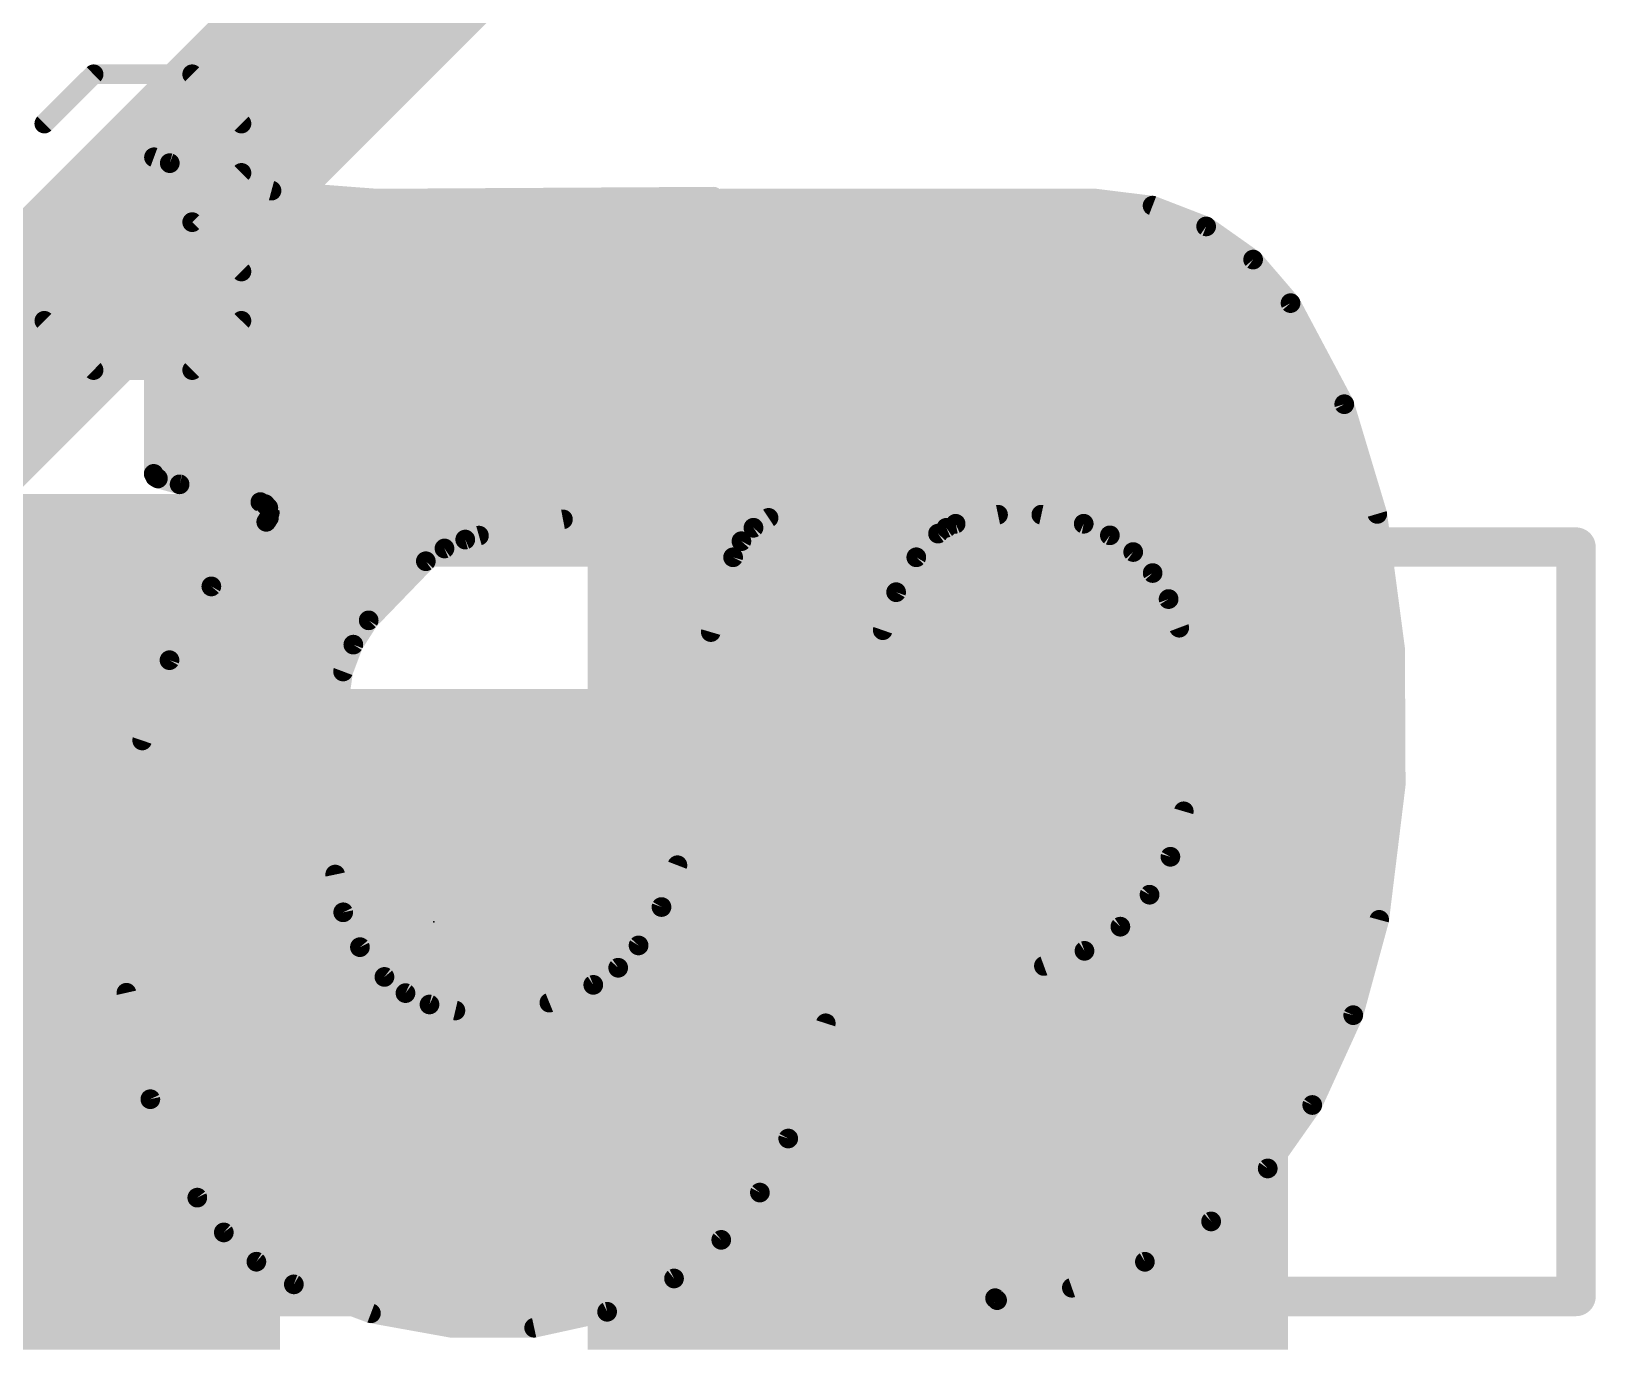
# Model space of a CAD drawing. Extents: x -1.8 to 15.6, y -0.3 to 28.3.
# Drawn here: x 12.181 to 14.198, y 12.148 to 13.848 of the extents above; entities that cross this region are included whole.
import ezdxf

# ---------------------------------------------------------------- set-up
doc = ezdxf.new("R2010")
doc.units = 0
for name, color, linetype in [('1', 12, 'CONTINUOUS'), ('21', 53, 'CONTINUOUS'), ('22', 53, 'CONTINUOUS'), ('23', 53, 'CONTINUOUS'), ('25', 253, 'CONTINUOUS'), ('29', 253, 'CONTINUOUS'), ('31', 253, 'CONTINUOUS'), ('35', 253, 'CONTINUOUS'), ('39', 12, 'CONTINUOUS'), ('51', 53, 'CONTINUOUS')]:
    doc.layers.add(name, color=color, linetype=linetype)

# ---------------------------------------------------------------- blocks, each defined once
blk = doc.blocks.new('RECT')
blk.add_solid([(-0.5, -0.5), (0.5, -0.5), (-0.5, 0.5), (0.5, 0.5)])

msp = doc.modelspace()

# ---------------------------------------------------------------- linework, layer by layer
at = {"layer": '1', "const_width": 0.254}
for points in [[(12.319, 13.589), (13.081, 14.351)], [(12.05, 13.32), (12.319, 13.589)]]:
    msp.add_lwpolyline(points, dxfattribs=at)
at = {"layer": '1', "const_width": 0.127}
for points in [[(12.3639, 13.5441, 1), (12.2741, 13.6339)], [(12.2741, 13.6339, 1), (12.3639, 13.5441)]]:
    msp.add_lwpolyline(points, format="xyb", dxfattribs=at)
at = {"layer": '21', "const_width": 0.4064}
msp.add_lwpolyline([(12.7, 12.7305), (12.7, 12.6695)], dxfattribs=at)
at = {"layer": '21', "const_width": 0.2032}
for points in [[(12.8016, 12.7305, 1), (12.5984, 12.7305)], [(12.5984, 12.6695, 1), (12.8016, 12.6695)]]:
    msp.add_lwpolyline(points, format="xyb", dxfattribs=at)
at = {"layer": '22', "const_width": 0.0254}
for points in [[(12.3393, 13.2816), (12.3393, 13.6855)], [(12.3393, 13.6855), (12.3597, 13.6779)], [(12.3393, 13.6652), (12.4069, 13.6652)], [(12.3597, 13.6779), (12.4909, 13.6426)], [(12.3393, 13.6398), (12.5271, 13.6398)], [(12.4909, 13.6426), (12.6264, 13.6322)], [(12.6264, 13.6322), (13.0607, 13.6347)], [(13.0607, 13.6347), (13.0607, 13.2258)], [(13.0709, 13.2258), (13.0709, 13.6322)], [(13.0709, 13.6322), (13.5535, 13.6322)], [(13.5535, 13.6322), (13.627, 13.6231)], [(12.3393, 13.6144), (13.0607, 13.6144)], [(13.0709, 13.6144), (13.6496, 13.6144)], [(13.627, 13.6231), (13.6961, 13.5964)], [(12.3393, 13.589), (13.0607, 13.589)], [(13.0709, 13.589), (13.7066, 13.589)], [(13.6961, 13.5964), (13.7566, 13.5537)], [(12.3393, 13.5636), (13.0607, 13.5636)], [(13.0709, 13.5636), (13.7426, 13.5636)], [(13.7566, 13.5537), (13.8049, 13.4975)], [(12.3393, 13.5382), (13.0607, 13.5382)], [(13.0709, 13.5382), (13.7699, 13.5382)], [(12.3393, 13.5128), (13.0607, 13.5128)], [(13.0709, 13.5128), (13.7917, 13.5128)], [(12.3393, 13.4874), (13.0607, 13.4874)], [(13.0709, 13.4874), (13.8103, 13.4874)], [(13.8049, 13.4975), (13.8742, 13.3672)], [(12.3393, 13.462), (13.0607, 13.462)], [(13.0709, 13.462), (13.8238, 13.462)], [(12.3393, 13.4366), (13.0607, 13.4366)], [(13.0709, 13.4366), (13.8373, 13.4366)], [(12.3393, 13.4112), (13.0607, 13.4112)], [(13.0709, 13.4112), (13.8508, 13.4112)], [(12.3393, 13.3858), (13.0607, 13.3858)], [(13.0709, 13.3858), (13.8643, 13.3858)], [(13.8742, 13.3672), (13.9167, 13.2258)], [(12.3393, 13.3604), (13.0607, 13.3604)], [(13.0709, 13.3604), (13.8762, 13.3604)], [(12.3393, 13.335), (13.0607, 13.335)], [(13.0709, 13.335), (13.8839, 13.335)], [(12.3393, 13.3096), (13.0607, 13.3096)], [(13.0709, 13.3096), (13.8915, 13.3096)], [(12.3389, 13.2775), (12.3393, 13.2816)], [(12.3393, 13.2842), (13.0607, 13.2842)], [(13.0709, 13.2842), (13.8991, 13.2842)], [(12.3408, 13.2737), (12.3389, 13.2775)], [(12.3444, 13.2715), (12.3408, 13.2737)], [(12.3724, 13.2639), (12.3444, 13.2715)], [(12.4765, 13.241), (12.3724, 13.2639)], [(12.3957, 13.2588), (13.0607, 13.2588)], [(13.0709, 13.2588), (13.9068, 13.2588)], [(12.4824, 13.2385), (12.4765, 13.241)], [(12.4867, 13.2336), (12.4824, 13.2385)], [(12.4841, 13.2156), (12.4876, 13.221)], [(12.4886, 13.2274), (12.4867, 13.2336)], [(12.4868, 13.2334), (13.0607, 13.2334)], [(12.4876, 13.221), (12.4886, 13.2274)], [(12.9769, 13.2258), (12.8667, 13.2188)], [(13.0607, 13.2258), (12.9769, 13.2258)], [(13.0709, 13.2334), (13.9144, 13.2334)], [(13.1318, 13.2258), (13.0709, 13.2258)], [(13.1318, 13.2207), (13.1318, 13.2258)], [(13.4277, 13.2248), (13.3731, 13.2131)], [(13.4836, 13.2248), (13.4277, 13.2248)], [(13.5382, 13.2131), (13.4836, 13.2248)], [(13.9167, 13.2258), (13.9397, 13.052)], [(12.4133, 13.1323), (12.4841, 13.2156)], [(12.4776, 13.208), (12.811, 13.208)], [(12.8667, 13.2188), (12.7584, 13.1978)], [(13.0968, 13.1906), (13.1123, 13.2079)], [(13.1123, 13.2079), (13.1318, 13.2207)], [(13.1125, 13.208), (13.3614, 13.208)], [(13.3611, 13.2079), (13.3503, 13.2004)], [(13.3731, 13.2131), (13.3611, 13.2079)], [(13.5719, 13.1982), (13.5382, 13.2131)], [(13.5497, 13.208), (13.919, 13.208)], [(12.456, 13.1826), (12.717, 13.1826)], [(12.7139, 13.1813), (12.6899, 13.1648)], [(12.7407, 13.1927), (12.7139, 13.1813)], [(12.7584, 13.1978), (12.7407, 13.1927)], [(13.0861, 13.1699), (13.0968, 13.1906)], [(13.0926, 13.1826), (13.3339, 13.1826)], [(13.3503, 13.2004), (13.3223, 13.1699)], [(13.602, 13.1767), (13.5719, 13.1982)], [(13.5937, 13.1826), (13.9224, 13.1826)], [(12.6899, 13.1648), (12.6162, 13.0886)], [(13.0573, 13.0735), (13.0861, 13.1699)], [(13.3223, 13.1699), (13.2963, 13.1249)], [(13.6271, 13.1496), (13.602, 13.1767)], [(12.4344, 13.1572), (12.6825, 13.1572)], [(13.0823, 13.1572), (13.3149, 13.1572)], [(13.6201, 13.1572), (13.9258, 13.1572)], [(13.6476, 13.1161), (13.6271, 13.1496)], [(12.3593, 13.0372), (12.4133, 13.1323)], [(12.413, 13.1318), (12.6579, 13.1318)], [(13.0747, 13.1318), (13.3003, 13.1318)], [(13.2963, 13.1249), (13.2791, 13.0759)], [(13.638, 13.1318), (13.9291, 13.1318)], [(12.3985, 13.1064), (12.6334, 13.1064)], [(13.0671, 13.1064), (13.2898, 13.1064)], [(13.6614, 13.0792), (13.6476, 13.1161)], [(13.6512, 13.1064), (13.9325, 13.1064)], [(12.3841, 13.081), (12.6114, 13.081)], [(12.6162, 13.0886), (12.5963, 13.0573)], [(13.0596, 13.081), (13.2809, 13.081)], [(13.6607, 13.081), (13.9358, 13.081)], [(13.0404, 12.9743), (13.0573, 13.0735)], [(13.2791, 13.0759), (13.2563, 12.9438)], [(13.6678, 13.0403), (13.6614, 13.0792)], [(12.3697, 13.0556), (12.5957, 13.0556)], [(12.5963, 13.0573), (12.5832, 13.0226)], [(13.0543, 13.0556), (13.2756, 13.0556)], [(13.6653, 13.0556), (13.9392, 13.0556)], [(13.6728, 12.9032), (13.6678, 13.0403)], [(13.9397, 13.052), (13.9405, 12.8766)], [(12.3241, 12.9337), (12.3593, 13.0372)], [(12.3569, 13.0302), (12.5861, 13.0302)], [(12.5832, 13.0226), (12.5679, 12.9159)], [(13.0499, 13.0302), (13.2712, 13.0302)], [(13.6682, 13.0302), (13.9398, 13.0302)], [(12.3483, 13.0048), (12.5806, 13.0048)], [(13.0456, 13.0048), (13.2668, 13.0048)], [(13.6691, 13.0048), (13.9399, 13.0048)], [(12.3396, 12.9794), (12.577, 12.9794)], [(13.0412, 12.9794), (13.2624, 12.9794)], [(13.67, 12.9794), (13.94, 12.9794)], [(13.0251, 12.8295), (13.0404, 12.9743)], [(12.331, 12.954), (12.5733, 12.954)], [(13.0382, 12.954), (13.258, 12.954)], [(13.2563, 12.9438), (13.2334, 12.7228)], [(13.6709, 12.954), (13.9401, 12.954)], [(12.3, 12.772), (12.3241, 12.9337)], [(12.3233, 12.9286), (12.5697, 12.9286)], [(13.0355, 12.9286), (13.2547, 12.9286)], [(13.6719, 12.9286), (13.9403, 12.9286)], [(12.3195, 12.9032), (12.5683, 12.9032)], [(12.5679, 12.9159), (12.573, 12.7609)], [(13.0329, 12.9032), (13.2521, 12.9032)], [(13.6672, 12.8424), (13.6728, 12.9032)], [(13.6728, 12.9032), (13.9404, 12.9032)], [(12.3157, 12.8778), (12.5691, 12.8778)], [(13.0302, 12.8778), (13.2494, 12.8778)], [(13.6705, 12.8778), (13.9405, 12.8778)], [(13.9405, 12.8766), (13.9192, 12.7025)], [(12.312, 12.8524), (12.57, 12.8524)], [(13.0275, 12.8524), (13.2468, 12.8524)], [(13.65, 12.7838), (13.6672, 12.8424)], [(13.6681, 12.8524), (13.9375, 12.8524)], [(12.3082, 12.827), (12.5708, 12.827)], [(13.0143, 12.7729), (13.0251, 12.8295)], [(13.0246, 12.827), (13.2442, 12.827)], [(13.6627, 12.827), (13.9344, 12.827)], [(12.3044, 12.8016), (12.5716, 12.8016)], [(13.0197, 12.8016), (13.2415, 12.8016)], [(13.6552, 12.8016), (13.9313, 12.8016)], [(13.6231, 12.7349), (13.65, 12.7838)], [(12.3038, 12.6085), (12.3, 12.772)], [(12.3006, 12.7762), (12.5725, 12.7762)], [(12.573, 12.7609), (12.5833, 12.7122)], [(12.9937, 12.719), (13.0143, 12.7729)], [(13.0149, 12.7762), (13.2389, 12.7762)], [(13.6458, 12.7762), (13.9282, 12.7762)], [(12.3005, 12.7508), (12.5751, 12.7508)], [(13.0058, 12.7508), (13.2363, 12.7508)], [(13.6318, 12.7508), (13.9251, 12.7508)], [(12.3011, 12.7254), (12.5805, 12.7254)], [(12.9642, 12.6695), (12.9937, 12.719)], [(12.9962, 12.7254), (13.2336, 12.7254)], [(13.2334, 12.7228), (13.2056, 12.5691)], [(13.5855, 12.6937), (13.6231, 12.7349)], [(13.6144, 12.7254), (13.922, 12.7254)], [(12.3017, 12.7), (12.5892, 12.7)], [(12.5833, 12.7122), (12.6049, 12.6674)], [(12.9824, 12.7), (13.2293, 12.7)], [(13.5912, 12.7), (13.9185, 12.7)], [(13.9192, 12.7025), (13.8858, 12.5797)], [(13.5392, 12.6625), (13.5855, 12.6937)], [(12.3022, 12.6746), (12.6014, 12.6746)], [(12.6049, 12.6674), (12.6365, 12.6289)], [(12.9379, 12.6408), (12.9642, 12.6695)], [(12.9672, 12.6746), (13.2247, 12.6746)], [(13.4869, 12.6431), (13.5392, 12.6625)], [(13.5571, 12.6746), (13.9116, 12.6746)], [(12.3028, 12.6492), (12.6198, 12.6492)], [(12.9058, 12.6187), (12.9379, 12.6408)], [(12.9456, 12.6492), (13.2201, 12.6492)], [(13.4265, 12.2123), (13.4265, 12.6365)], [(13.4265, 12.6365), (13.4315, 12.6365)], [(13.4315, 12.6365), (13.4869, 12.6431)], [(13.5033, 12.6492), (13.9047, 12.6492)], [(12.3034, 12.6238), (12.6431, 12.6238)], [(12.6365, 12.6289), (12.6636, 12.6081)], [(12.8492, 12.5957), (12.9058, 12.6187)], [(12.9132, 12.6238), (13.2155, 12.6238)], [(13.4265, 12.6238), (13.8978, 12.6238)], [(12.3346, 12.4713), (12.3038, 12.6085)], [(12.3061, 12.5984), (12.6841, 12.5984)], [(12.6636, 12.6081), (12.6946, 12.5934)], [(12.7891, 12.5846), (12.8492, 12.5957)], [(12.8557, 12.5984), (13.2109, 12.5984)], [(13.4265, 12.5984), (13.8909, 12.5984)], [(12.6946, 12.5934), (12.728, 12.5857)], [(12.728, 12.5857), (12.7891, 12.5846)], [(13.8858, 12.5797), (13.8329, 12.4638)], [(12.3118, 12.573), (13.2063, 12.573)], [(13.2056, 12.5691), (13.1572, 12.4206)], [(13.4265, 12.573), (13.8827, 12.573)], [(12.3175, 12.5476), (13.1986, 12.5476)], [(13.4265, 12.5476), (13.8711, 12.5476)], [(12.3232, 12.5222), (13.1903, 12.5222)], [(13.4265, 12.5222), (13.8595, 12.5222)], [(12.3289, 12.4968), (13.182, 12.4968)], [(13.4265, 12.4968), (13.8479, 12.4968)], [(12.3346, 12.4714), (13.1737, 12.4714)], [(12.3952, 12.3444), (12.3346, 12.4713)], [(13.4265, 12.4714), (13.8363, 12.4714)], [(13.8329, 12.4638), (13.7754, 12.3821)], [(12.3467, 12.446), (13.1654, 12.446)], [(13.4265, 12.446), (13.8204, 12.446)], [(12.3588, 12.4206), (13.1572, 12.4206)], [(13.1572, 12.4206), (13.1206, 12.351)], [(13.4265, 12.4206), (13.8025, 12.4206)], [(12.3709, 12.3952), (13.1438, 12.3952)], [(13.4265, 12.3952), (13.7847, 12.3952)], [(13.7754, 12.3821), (13.7025, 12.3137)], [(12.3831, 12.3698), (13.1305, 12.3698)], [(13.4265, 12.3698), (13.7623, 12.3698)], [(12.4294, 12.2995), (12.3952, 12.3444)], [(12.3952, 12.3444), (13.1152, 12.3444)], [(13.1206, 12.351), (13.0708, 12.29)], [(13.4265, 12.3444), (13.7352, 12.3444)], [(12.4146, 12.319), (13.0945, 12.319)], [(13.4265, 12.319), (13.7081, 12.319)], [(13.7025, 12.3137), (13.6171, 12.2618)], [(12.4714, 12.2618), (12.4294, 12.2995)], [(12.436, 12.2936), (13.0737, 12.2936)], [(13.4265, 12.2936), (13.6694, 12.2936)], [(13.0708, 12.29), (13.0099, 12.2402)], [(12.4643, 12.2682), (13.0441, 12.2682)], [(12.5197, 12.2326), (12.4714, 12.2618)], [(13.4265, 12.2682), (13.6277, 12.2682)], [(13.6171, 12.2618), (13.5229, 12.2283)], [(12.5028, 12.2428), (13.013, 12.2428)], [(12.619, 12.1953), (12.5197, 12.2326)], [(13.0099, 12.2402), (12.9237, 12.1973)], [(13.4265, 12.2428), (13.5637, 12.2428)], [(12.5602, 12.2174), (12.964, 12.2174)], [(13.5229, 12.2283), (13.4239, 12.2148)], [(13.4239, 12.2148), (13.4265, 12.2123)], [(13.4265, 12.2174), (13.4428, 12.2174)], [(12.7235, 12.1765), (12.619, 12.1953)], [(12.9237, 12.1973), (12.8296, 12.1767)], [(12.6374, 12.192), (12.8993, 12.192)], [(12.8296, 12.1767), (12.7235, 12.1765)]]:
    msp.add_lwpolyline(points, dxfattribs=at)
at = {"layer": '22', "const_width": 0.0127}
for points in [[(12.3456, 13.6855, 1), (12.3329, 13.6855)], [(12.3415, 13.6915, 1), (12.3371, 13.6796)], [(12.3393, 13.6715, 1), (12.3393, 13.6589)], [(12.3613, 13.6841, 1), (12.358, 13.6718)], [(12.3575, 13.672, 1), (12.3619, 13.6839)], [(12.4069, 13.6589, 1), (12.4069, 13.6715)], [(12.3393, 13.6462, 1), (12.3393, 13.6335)], [(12.4914, 13.6489, 1), (12.4904, 13.6362)], [(12.4892, 13.6364, 1), (12.4925, 13.6487)], [(12.5271, 13.6335, 1), (12.5271, 13.6462)], [(12.6263, 13.6386, 1), (12.6264, 13.6259)], [(12.6259, 13.6259, 1), (12.6269, 13.6386)], [(13.067, 13.6347, 1), (13.0543, 13.6347)], [(13.0607, 13.6284, 1), (13.0606, 13.6411)], [(13.0772, 13.6322, 1), (13.0645, 13.6322)], [(13.0709, 13.6386, 1), (13.0709, 13.6259)], [(13.5543, 13.6385, 1), (13.5527, 13.6259)], [(13.5535, 13.6259, 1), (13.5535, 13.6386)], [(12.3393, 13.6207, 1), (12.3393, 13.6081)], [(13.0607, 13.6081, 1), (13.0607, 13.6207)], [(13.0709, 13.6207, 1), (13.0709, 13.6081)], [(13.6293, 13.6291, 1), (13.6247, 13.6172)], [(13.6262, 13.6168, 1), (13.6278, 13.6294)], [(13.6496, 13.6081, 1), (13.6496, 13.6207)], [(12.3393, 13.5953, 1), (12.3393, 13.5827)], [(13.0607, 13.5827, 1), (13.0607, 13.5953)], [(13.0709, 13.5953, 1), (13.0709, 13.5827)], [(13.6997, 13.6016, 1), (13.6924, 13.5912)], [(13.6938, 13.5905, 1), (13.6984, 13.6023)], [(13.7066, 13.5827, 1), (13.7066, 13.5953)], [(12.3393, 13.57, 1), (12.3393, 13.5573)], [(13.0607, 13.5573, 1), (13.0607, 13.57)], [(13.0709, 13.57, 1), (13.0709, 13.5573)], [(13.7426, 13.5573, 1), (13.7426, 13.57)], [(13.7614, 13.5578, 1), (13.7518, 13.5496)], [(13.7529, 13.5485, 1), (13.7603, 13.5589)], [(12.3393, 13.5445, 1), (12.3393, 13.5319)], [(13.0607, 13.5319, 1), (13.0607, 13.5445)], [(13.0709, 13.5445, 1), (13.0709, 13.5319)], [(13.7699, 13.5319, 1), (13.7699, 13.5445)], [(12.3393, 13.5191, 1), (12.3393, 13.5065)], [(13.0607, 13.5065, 1), (13.0607, 13.5191)], [(13.0709, 13.5191, 1), (13.0709, 13.5065)], [(13.7917, 13.5065, 1), (13.7917, 13.5191)], [(12.3393, 13.4938, 1), (12.3393, 13.4811)], [(13.0607, 13.4811, 1), (13.0607, 13.4938)], [(13.0709, 13.4938, 1), (13.0709, 13.4811)], [(13.8105, 13.5005, 1), (13.7993, 13.4945)], [(13.8001, 13.4934, 1), (13.8097, 13.5017)], [(13.8103, 13.4811, 1), (13.8103, 13.4938)], [(12.3393, 13.4684, 1), (12.3393, 13.4557)], [(13.0607, 13.4557, 1), (13.0607, 13.4684)], [(13.0709, 13.4684, 1), (13.0709, 13.4557)], [(13.8238, 13.4557, 1), (13.8238, 13.4684)], [(12.3393, 13.4429, 1), (12.3393, 13.4303)], [(13.0607, 13.4303, 1), (13.0607, 13.4429)], [(13.0709, 13.4429, 1), (13.0709, 13.4303)], [(13.8373, 13.4303, 1), (13.8373, 13.4429)], [(12.3393, 13.4176, 1), (12.3393, 13.4049)], [(13.0607, 13.4049, 1), (13.0607, 13.4176)], [(13.0709, 13.4176, 1), (13.0709, 13.4049)], [(13.8508, 13.4049, 1), (13.8508, 13.4176)], [(12.3393, 13.3922, 1), (12.3393, 13.3795)], [(13.0607, 13.3795, 1), (13.0607, 13.3922)], [(13.0709, 13.3922, 1), (13.0709, 13.3795)], [(13.8643, 13.3795, 1), (13.8643, 13.3922)], [(13.8803, 13.369, 1), (13.8681, 13.3654)], [(13.8686, 13.3642, 1), (13.8798, 13.3702)], [(12.3393, 13.3667, 1), (12.3393, 13.3541)], [(13.0607, 13.3541, 1), (13.0607, 13.3667)], [(13.0709, 13.3667, 1), (13.0709, 13.3541)], [(13.8762, 13.3541, 1), (13.8762, 13.3667)], [(12.3393, 13.3414, 1), (12.3393, 13.3287)], [(13.0607, 13.3287, 1), (13.0607, 13.3414)], [(13.0709, 13.3414, 1), (13.0709, 13.3287)], [(13.8839, 13.3287, 1), (13.8839, 13.3414)], [(12.3393, 13.316, 1), (12.3393, 13.3033)], [(13.0607, 13.3033, 1), (13.0607, 13.316)], [(13.0709, 13.316, 1), (13.0709, 13.3033)], [(13.8915, 13.3033, 1), (13.8915, 13.316)], [(12.3393, 13.2905, 1), (12.3393, 13.2779)], [(12.3456, 13.2811, 1), (12.333, 13.2822)], [(13.0607, 13.2779, 1), (13.0607, 13.2905)], [(13.0709, 13.2905, 1), (13.0709, 13.2779)], [(13.8991, 13.2779, 1), (13.8991, 13.2905)], [(12.3326, 13.278, 1), (12.3453, 13.2769)], [(12.3446, 13.2803, 1), (12.3333, 13.2746)], [(12.3329, 13.2816, 1), (12.3456, 13.2816)], [(12.3441, 13.2791, 1), (12.3375, 13.2683)], [(12.3351, 13.2709, 1), (12.3465, 13.2766)], [(12.346, 13.2777, 1), (12.3427, 13.2654)], [(12.341, 13.2661, 1), (12.3477, 13.2769)], [(12.3737, 13.2701, 1), (12.371, 13.2577)], [(12.3707, 13.2578, 1), (12.374, 13.2701)], [(12.3957, 13.2652, 1), (12.3957, 13.2525)], [(12.479, 13.2469, 1), (12.474, 13.2352)], [(13.0607, 13.2525, 1), (13.0607, 13.2652)], [(13.0709, 13.2652, 1), (13.0709, 13.2525)], [(13.9068, 13.2525, 1), (13.9068, 13.2652)], [(12.4751, 13.2348, 1), (12.4778, 13.2472)], [(12.4872, 13.2427, 1), (12.4777, 13.2342)], [(12.4799, 13.2326, 1), (12.4849, 13.2443)], [(12.4928, 13.2354, 1), (12.4806, 13.2318)], [(12.4868, 13.2398, 1), (12.4868, 13.2271)], [(12.482, 13.2294, 1), (12.4915, 13.2379)], [(12.4949, 13.2265, 1), (12.4823, 13.2284)], [(12.4929, 13.2175, 1), (12.4823, 13.2245)], [(12.4825, 13.2256, 1), (12.4947, 13.2292)], [(12.9769, 13.2322, 1), (12.9769, 13.2195)], [(12.9773, 13.2195, 1), (12.9765, 13.2322)], [(13.0607, 13.2271, 1), (13.0607, 13.2398)], [(13.0607, 13.2195, 1), (13.0607, 13.2322)], [(13.0709, 13.2398, 1), (13.0709, 13.2271)], [(13.0709, 13.2322, 1), (13.0709, 13.2195)], [(13.1381, 13.2258, 1), (13.1254, 13.2258)], [(13.1318, 13.2195, 1), (13.1318, 13.2322)], [(13.4277, 13.2311, 1), (13.4277, 13.2184)], [(13.429, 13.2186, 1), (13.4264, 13.231)], [(13.4849, 13.231, 1), (13.4822, 13.2186)], [(13.4836, 13.2184, 1), (13.4836, 13.2311)], [(13.923, 13.2267, 1), (13.9104, 13.225)], [(13.9106, 13.224, 1), (13.9228, 13.2276)], [(13.9144, 13.2271, 1), (13.9144, 13.2398)], [(12.4776, 13.2143, 1), (12.4776, 13.2017)], [(12.4788, 13.2191, 1), (12.4894, 13.2121)], [(12.4889, 13.2115, 1), (12.4792, 13.2197)], [(12.4814, 13.2219, 1), (12.4939, 13.2201)], [(12.811, 13.2017, 1), (12.811, 13.2143)], [(12.8663, 13.2251, 1), (12.8671, 13.2125)], [(12.8679, 13.2126, 1), (12.8655, 13.225)], [(13.0543, 13.2258, 1), (13.067, 13.2258)], [(13.0645, 13.2258, 1), (13.0772, 13.2258)], [(13.1088, 13.2132, 1), (13.1158, 13.2026)], [(13.1125, 13.2143, 1), (13.1125, 13.2017)], [(13.1171, 13.2037, 1), (13.1076, 13.2122)], [(13.1254, 13.2207, 1), (13.1381, 13.2207)], [(13.1353, 13.2154, 1), (13.1283, 13.226)], [(13.3585, 13.2137, 1), (13.3636, 13.2021)], [(13.3647, 13.2026, 1), (13.3575, 13.2131)], [(13.3614, 13.2017, 1), (13.3614, 13.2143)], [(13.3718, 13.2193, 1), (13.3744, 13.2069)], [(13.3756, 13.2073, 1), (13.3705, 13.2189)], [(13.5408, 13.2189, 1), (13.5356, 13.2073)], [(13.5369, 13.2069, 1), (13.5395, 13.2193)], [(13.5497, 13.2143, 1), (13.5497, 13.2017)], [(13.919, 13.2017, 1), (13.919, 13.2143)], [(12.456, 13.189, 1), (12.456, 13.1763)], [(12.7114, 13.1871, 1), (12.7164, 13.1754)], [(12.7175, 13.176, 1), (12.7103, 13.1865)], [(12.717, 13.1763, 1), (12.717, 13.189)], [(12.7389, 13.1988, 1), (12.7424, 13.1866)], [(12.7432, 13.1869, 1), (12.7382, 13.1986)], [(12.7572, 13.2041, 1), (12.7596, 13.1916)], [(12.7601, 13.1917, 1), (12.7566, 13.2039)], [(13.0926, 13.189, 1), (13.0926, 13.1763)], [(13.0921, 13.1948, 1), (13.1015, 13.1864)], [(13.1024, 13.1877, 1), (13.0911, 13.1935)], [(13.3339, 13.1763, 1), (13.3339, 13.189)], [(13.3467, 13.2056, 1), (13.3539, 13.1952)], [(13.355, 13.1961, 1), (13.3456, 13.2047)], [(13.5756, 13.2033, 1), (13.5682, 13.193)], [(13.5694, 13.1924, 1), (13.5745, 13.204)], [(13.5937, 13.189, 1), (13.5937, 13.1763)], [(13.9224, 13.1763, 1), (13.9224, 13.189)], [(12.6863, 13.1701, 1), (12.6935, 13.1596)], [(12.6944, 13.1604, 1), (12.6853, 13.1692)], [(13.0804, 13.1728, 1), (13.0917, 13.167)], [(13.0922, 13.1681, 1), (13.08, 13.1717)], [(13.3176, 13.1742, 1), (13.327, 13.1656)], [(13.3278, 13.1667, 1), (13.3168, 13.1731)], [(13.6066, 13.181, 1), (13.5973, 13.1724)], [(13.5983, 13.1715, 1), (13.6057, 13.1819)], [(12.4344, 13.1636, 1), (12.4344, 13.1509)], [(12.6825, 13.1509, 1), (12.6825, 13.1636)], [(13.0823, 13.1636, 1), (13.0823, 13.1509)], [(13.3149, 13.1509, 1), (13.3149, 13.1636)], [(13.6201, 13.1636, 1), (13.6201, 13.1509)], [(13.6325, 13.1529, 1), (13.6217, 13.1463)], [(13.6224, 13.1453, 1), (13.6317, 13.1539)], [(13.9258, 13.1509, 1), (13.9258, 13.1636)], [(12.413, 13.1381, 1), (12.413, 13.1255)], [(12.4084, 13.1364, 1), (12.4181, 13.1282)], [(12.4188, 13.1292, 1), (12.4077, 13.1355)], [(12.6579, 13.1255, 1), (12.6579, 13.1381)], [(13.0747, 13.1381, 1), (13.0747, 13.1255)], [(13.2908, 13.1281, 1), (13.3018, 13.1217)], [(13.3023, 13.1228, 1), (13.2903, 13.127)], [(13.3003, 13.1255, 1), (13.3003, 13.1381)], [(13.638, 13.1381, 1), (13.638, 13.1255)], [(13.9291, 13.1255, 1), (13.9291, 13.1381)], [(12.3985, 13.1128, 1), (12.3985, 13.1001)], [(12.6334, 13.1001, 1), (12.6334, 13.1128)], [(13.0671, 13.1128, 1), (13.0671, 13.1001)], [(13.2898, 13.1001, 1), (13.2898, 13.1128)], [(13.6536, 13.1183, 1), (13.6417, 13.1138)], [(13.6422, 13.1127, 1), (13.6531, 13.1194)], [(13.6512, 13.1128, 1), (13.6512, 13.1001)], [(13.9325, 13.1001, 1), (13.9325, 13.1128)], [(12.3841, 13.0874, 1), (12.3841, 13.0747)], [(12.6116, 13.093, 1), (12.6207, 13.0842)], [(12.6215, 13.0852, 1), (12.6108, 13.092)], [(12.6114, 13.0747, 1), (12.6114, 13.0874)], [(13.0596, 13.0874, 1), (13.0596, 13.0747)], [(13.2809, 13.0747, 1), (13.2809, 13.0874)], [(13.6607, 13.0874, 1), (13.6607, 13.0747)], [(13.9358, 13.0747, 1), (13.9358, 13.0874)], [(13.0512, 13.0753, 1), (13.0634, 13.0717)], [(13.0636, 13.0724, 1), (13.0511, 13.0746)], [(13.2731, 13.078, 1), (13.2851, 13.0738)], [(13.2853, 13.0748, 1), (13.2728, 13.077)], [(13.6676, 13.0802, 1), (13.6551, 13.0781)], [(13.6554, 13.0769, 1), (13.6673, 13.0814)], [(12.3697, 13.0619, 1), (12.3697, 13.0493)], [(12.591, 13.0607, 1), (12.6017, 13.0539)], [(12.6023, 13.055, 1), (12.5904, 13.0595)], [(12.5957, 13.0493, 1), (12.5957, 13.0619)], [(13.0543, 13.0619, 1), (13.0543, 13.0493)], [(13.2756, 13.0493, 1), (13.2756, 13.0619)], [(13.6653, 13.0619, 1), (13.6653, 13.0493)], [(13.6741, 13.0406, 1), (13.6614, 13.0401)], [(13.946, 13.052, 1), (13.9333, 13.0519)], [(13.9334, 13.0511, 1), (13.946, 13.0528)], [(13.9392, 13.0493, 1), (13.9392, 13.0619)], [(12.3569, 13.0366, 1), (12.3569, 13.0239)], [(12.3538, 13.0404, 1), (12.3648, 13.0341)], [(12.3653, 13.0352, 1), (12.3533, 13.0393)], [(12.5895, 13.0217, 1), (12.5769, 13.0235)], [(12.5861, 13.0239, 1), (12.5861, 13.0366)], [(13.0499, 13.0366, 1), (13.0499, 13.0239)], [(13.2712, 13.0239, 1), (13.2712, 13.0366)], [(13.6615, 13.0393, 1), (13.674, 13.0414)], [(13.6682, 13.0366, 1), (13.6682, 13.0239)], [(13.9398, 13.0239, 1), (13.9398, 13.0366)], [(12.3483, 13.0112, 1), (12.3483, 12.9985)], [(12.5772, 13.0249, 1), (12.5891, 13.0204)], [(12.5806, 12.9985, 1), (12.5806, 13.0112)], [(13.0456, 13.0112, 1), (13.0456, 12.9985)], [(13.2668, 12.9985, 1), (13.2668, 13.0112)], [(13.6691, 13.0112, 1), (13.6691, 12.9985)], [(13.9399, 12.9985, 1), (13.9399, 13.0112)], [(12.3396, 12.9857, 1), (12.3396, 12.9731)], [(12.577, 12.9731, 1), (12.577, 12.9857)], [(13.0412, 12.9857, 1), (13.0412, 12.9731)], [(13.2624, 12.9731, 1), (13.2624, 12.9857)], [(13.67, 12.9857, 1), (13.67, 12.9731)], [(13.94, 12.9731, 1), (13.94, 12.9857)], [(13.0341, 12.9754, 1), (13.0466, 12.9733)], [(13.0467, 12.9737, 1), (13.0341, 12.975)], [(12.331, 12.9604, 1), (12.331, 12.9477)], [(12.5733, 12.9477, 1), (12.5733, 12.9604)], [(13.0382, 12.9604, 1), (13.0382, 12.9477)], [(13.25, 12.9449, 1), (13.2625, 12.9427)], [(13.2626, 12.9432, 1), (13.25, 12.9445)], [(13.258, 12.9477, 1), (13.258, 12.9604)], [(13.6709, 12.9604, 1), (13.6709, 12.9477)], [(13.9401, 12.9477, 1), (13.9401, 12.9604)], [(12.3233, 12.935, 1), (12.3233, 12.9223)], [(12.3181, 12.9358, 1), (12.3301, 12.9317)], [(12.3304, 12.9328, 1), (12.3178, 12.9347)], [(12.5697, 12.9223, 1), (12.5697, 12.935)], [(13.0355, 12.935, 1), (13.0355, 12.9223)], [(13.2547, 12.9223, 1), (13.2547, 12.935)], [(13.6719, 12.935, 1), (13.6719, 12.9223)], [(13.9403, 12.9223, 1), (13.9403, 12.935)], [(12.3195, 12.9095, 1), (12.3195, 12.8969)], [(12.5742, 12.9161, 1), (12.5615, 12.9157)], [(12.5616, 12.9168, 1), (12.5742, 12.915)], [(12.5683, 12.8969, 1), (12.5683, 12.9095)], [(13.0329, 12.9095, 1), (13.0329, 12.8969)], [(13.2521, 12.8969, 1), (13.2521, 12.9095)], [(13.6791, 12.9026, 1), (13.6665, 12.9038)], [(13.6728, 12.9095, 1), (13.6728, 12.8969)], [(13.9404, 12.8969, 1), (13.9404, 12.9095)], [(13.6664, 12.903, 1), (13.6791, 12.9035)], [(12.3157, 12.8841, 1), (12.3157, 12.8715)], [(12.5691, 12.8715, 1), (12.5691, 12.8841)], [(13.0302, 12.8841, 1), (13.0302, 12.8715)], [(13.2494, 12.8715, 1), (13.2494, 12.8841)], [(13.6705, 12.8841, 1), (13.6705, 12.8715)], [(13.9468, 12.8758, 1), (13.9342, 12.8774)], [(13.9342, 12.8766, 1), (13.9468, 12.8766)], [(13.9405, 12.8715, 1), (13.9405, 12.8841)], [(12.312, 12.8588, 1), (12.312, 12.8461)], [(12.57, 12.8461, 1), (12.57, 12.8588)], [(13.0275, 12.8588, 1), (13.0275, 12.8461)], [(13.2468, 12.8461, 1), (13.2468, 12.8588)], [(13.6733, 12.8406, 1), (13.6611, 12.8442)], [(13.6681, 12.8588, 1), (13.6681, 12.8461)], [(13.9375, 12.8461, 1), (13.9375, 12.8588)], [(12.3082, 12.8333, 1), (12.3082, 12.8207)], [(12.5708, 12.8207, 1), (12.5708, 12.8333)], [(13.0246, 12.8333, 1), (13.0246, 12.8207)], [(13.0188, 12.8302, 1), (13.0314, 12.8289)], [(13.0313, 12.8283, 1), (13.0188, 12.8307)], [(13.2442, 12.8207, 1), (13.2442, 12.8333)], [(13.6627, 12.8333, 1), (13.6627, 12.8207)], [(13.6609, 12.843, 1), (13.6736, 12.8418)], [(13.9344, 12.8207, 1), (13.9344, 12.8333)], [(12.3044, 12.8079, 1), (12.3044, 12.7953)], [(12.5716, 12.7953, 1), (12.5716, 12.8079)], [(13.0197, 12.8079, 1), (13.0197, 12.7953)], [(13.2415, 12.7953, 1), (13.2415, 12.8079)], [(13.6552, 12.8079, 1), (13.6552, 12.7953)], [(13.9313, 12.7953, 1), (13.9313, 12.8079)], [(13.6439, 12.7856, 1), (13.6561, 12.782)], [(13.6555, 12.7808, 1), (13.6444, 12.7869)], [(12.3063, 12.7721, 1), (12.2936, 12.7718)], [(12.2937, 12.7729, 1), (12.3063, 12.7711)], [(12.3006, 12.7826, 1), (12.3006, 12.7699)], [(12.5792, 12.7622, 1), (12.5668, 12.7596)], [(12.5725, 12.7699, 1), (12.5725, 12.7826)], [(13.008, 12.7741, 1), (13.0205, 12.7717)], [(13.0202, 12.7706, 1), (13.0083, 12.7752)], [(13.0149, 12.7826, 1), (13.0149, 12.7699)], [(13.2389, 12.7699, 1), (13.2389, 12.7826)], [(13.6458, 12.7826, 1), (13.6458, 12.7699)], [(13.9282, 12.7699, 1), (13.9282, 12.7826)], [(12.3005, 12.7571, 1), (12.3005, 12.7445)], [(12.5666, 12.7607, 1), (12.5793, 12.7611)], [(12.5751, 12.7445, 1), (12.5751, 12.7571)], [(13.0058, 12.7571, 1), (13.0058, 12.7445)], [(13.2363, 12.7445, 1), (13.2363, 12.7571)], [(13.6318, 12.7571, 1), (13.6318, 12.7445)], [(13.9251, 12.7445, 1), (13.9251, 12.7571)], [(12.3011, 12.7317, 1), (12.3011, 12.7191)], [(12.5805, 12.7191, 1), (12.5805, 12.7317)], [(12.9992, 12.7158, 1), (12.9883, 12.7223)], [(12.9962, 12.7317, 1), (12.9962, 12.7191)], [(13.2271, 12.7235, 1), (13.2397, 12.7222)], [(13.2396, 12.7217, 1), (13.2271, 12.724)], [(13.2336, 12.7191, 1), (13.2336, 12.7317)], [(13.6144, 12.7317, 1), (13.6144, 12.7191)], [(13.6175, 12.738, 1), (13.6287, 12.7319)], [(13.6278, 12.7306, 1), (13.6184, 12.7392)], [(13.922, 12.7191, 1), (13.922, 12.7317)], [(12.3017, 12.7064, 1), (12.3017, 12.6937)], [(12.589, 12.715, 1), (12.5776, 12.7095)], [(12.5771, 12.7109, 1), (12.5895, 12.7135)], [(12.5892, 12.6937, 1), (12.5892, 12.7064)], [(12.9824, 12.7064, 1), (12.9824, 12.6937)], [(12.9878, 12.7213, 1), (12.9997, 12.7168)], [(13.2293, 12.6937, 1), (13.2293, 12.7064)], [(13.5912, 12.7064, 1), (13.5912, 12.6937)], [(13.9129, 12.7033, 1), (13.9255, 12.7017)], [(13.9253, 12.7009, 1), (13.9131, 12.7042)], [(13.9185, 12.6937, 1), (13.9185, 12.7064)], [(13.5808, 12.698, 1), (13.5902, 12.6894)], [(13.589, 12.6885, 1), (13.5819, 12.699)], [(12.3022, 12.6809, 1), (12.3022, 12.6683)], [(12.6098, 12.6714, 1), (12.6, 12.6633)], [(12.5991, 12.6646, 1), (12.6106, 12.6701)], [(12.6014, 12.6683, 1), (12.6014, 12.6809)], [(12.9587, 12.6728, 1), (12.9696, 12.6663)], [(12.9689, 12.6652, 1), (12.9595, 12.6738)], [(12.9672, 12.6809, 1), (12.9672, 12.6683)], [(13.2247, 12.6683, 1), (13.2247, 12.6809)], [(13.5356, 12.6678, 1), (13.5427, 12.6573)], [(13.5414, 12.6566, 1), (13.537, 12.6685)], [(13.5571, 12.6809, 1), (13.5571, 12.6683)], [(13.9116, 12.6683, 1), (13.9116, 12.6809)], [(12.3028, 12.6555, 1), (12.3028, 12.6429)], [(12.6198, 12.6429, 1), (12.6198, 12.6555)], [(12.9332, 12.645, 1), (12.9426, 12.6365)], [(12.9415, 12.6355, 1), (12.9343, 12.646)], [(12.9456, 12.6555, 1), (12.9456, 12.6429)], [(13.2201, 12.6429, 1), (13.2201, 12.6555)], [(13.4328, 12.6365, 1), (13.4201, 12.6365)], [(13.4265, 12.6429, 1), (13.4265, 12.6302)], [(13.4307, 12.6428, 1), (13.4322, 12.6302)], [(13.4315, 12.6302, 1), (13.4315, 12.6429)], [(13.4847, 12.6491, 1), (13.4891, 12.6371)], [(13.4876, 12.6368, 1), (13.4861, 12.6494)], [(13.5033, 12.6555, 1), (13.5033, 12.6429)], [(13.9047, 12.6429, 1), (13.9047, 12.6555)], [(12.3034, 12.6302, 1), (12.3034, 12.6175)], [(12.6403, 12.634, 1), (12.6326, 12.6239)], [(12.6316, 12.6249, 1), (12.6414, 12.633)], [(12.6431, 12.6175, 1), (12.6431, 12.6302)], [(12.9022, 12.624, 1), (12.9094, 12.6135)], [(12.9082, 12.6128, 1), (12.9034, 12.6246)], [(12.9132, 12.6302, 1), (12.9132, 12.6175)], [(13.2155, 12.6175, 1), (13.2155, 12.6302)], [(13.4265, 12.6302, 1), (13.4265, 12.6175)], [(13.8978, 12.6175, 1), (13.8978, 12.6302)], [(12.31, 12.6099, 1), (12.2976, 12.6071)], [(12.2974, 12.6084, 1), (12.3101, 12.6087)], [(12.3061, 12.6047, 1), (12.3061, 12.5921)], [(12.6663, 12.6138, 1), (12.6609, 12.6023)], [(12.6598, 12.603, 1), (12.6675, 12.6131)], [(12.6841, 12.5921, 1), (12.6841, 12.6047)], [(12.8503, 12.5895, 1), (12.848, 12.602)], [(12.8557, 12.6047, 1), (12.8557, 12.5921)], [(13.2109, 12.5921, 1), (13.2109, 12.6047)], [(13.4265, 12.6047, 1), (13.4265, 12.5921)], [(13.8909, 12.5921, 1), (13.8909, 12.6047)], [(12.696, 12.5996, 1), (12.6932, 12.5872)], [(12.6919, 12.5877, 1), (12.6973, 12.5992)], [(12.7281, 12.5921, 1), (12.7279, 12.5794)], [(12.7265, 12.5795, 1), (12.7294, 12.5919)], [(12.7879, 12.5908, 1), (12.7902, 12.5783)], [(12.789, 12.5782, 1), (12.7892, 12.5909)], [(12.8468, 12.6016, 1), (12.8515, 12.5899)], [(13.8915, 12.577, 1), (13.88, 12.5823)], [(12.3118, 12.5793, 1), (12.3118, 12.5667)], [(13.1993, 12.5703, 1), (13.2118, 12.568)], [(13.2116, 12.5672, 1), (13.1995, 12.5711)], [(13.2063, 12.5667, 1), (13.2063, 12.5793)], [(13.4265, 12.5793, 1), (13.4265, 12.5667)], [(13.8796, 12.5813, 1), (13.8919, 12.578)], [(13.8827, 12.5667, 1), (13.8827, 12.5793)], [(12.3175, 12.554, 1), (12.3175, 12.5413)], [(13.1986, 12.5413, 1), (13.1986, 12.554)], [(13.4265, 12.554, 1), (13.4265, 12.5413)], [(13.8711, 12.5413, 1), (13.8711, 12.554)], [(12.3232, 12.5285, 1), (12.3232, 12.5159)], [(13.1903, 12.5159, 1), (13.1903, 12.5285)], [(13.4265, 12.5285, 1), (13.4265, 12.5159)], [(13.8595, 12.5159, 1), (13.8595, 12.5285)], [(12.3289, 12.5031, 1), (12.3289, 12.4905)], [(13.182, 12.4905, 1), (13.182, 12.5031)], [(13.4265, 12.5031, 1), (13.4265, 12.4905)], [(13.8479, 12.4905, 1), (13.8479, 12.5031)], [(12.3346, 12.4778, 1), (12.3346, 12.4651)], [(12.3403, 12.4741, 1), (12.3289, 12.4686)], [(12.3284, 12.4699, 1), (12.3408, 12.4727)], [(13.1737, 12.4651, 1), (13.1737, 12.4778)], [(13.4265, 12.4778, 1), (13.4265, 12.4651)], [(13.8271, 12.4665, 1), (13.8387, 12.4612)], [(13.8381, 12.4602, 1), (13.8277, 12.4675)], [(13.8363, 12.4651, 1), (13.8363, 12.4778)], [(12.3467, 12.4523, 1), (12.3467, 12.4397)], [(13.1654, 12.4397, 1), (13.1654, 12.4523)], [(13.4265, 12.4523, 1), (13.4265, 12.4397)], [(13.8204, 12.4397, 1), (13.8204, 12.4523)], [(12.3588, 12.4269, 1), (12.3588, 12.4143)], [(13.1511, 12.4226, 1), (13.1632, 12.4187)], [(13.1628, 12.4177, 1), (13.1516, 12.4236)], [(13.1572, 12.4143, 1), (13.1572, 12.4269)], [(13.4265, 12.4269, 1), (13.4265, 12.4143)], [(13.8025, 12.4143, 1), (13.8025, 12.4269)], [(12.3709, 12.4016, 1), (12.3709, 12.3889)], [(13.1438, 12.3889, 1), (13.1438, 12.4016)], [(13.4265, 12.4016, 1), (13.4265, 12.3889)], [(13.7847, 12.3889, 1), (13.7847, 12.4016)], [(13.7702, 12.3857, 1), (13.7806, 12.3784)], [(13.7798, 12.3774, 1), (13.7711, 12.3867)], [(12.3831, 12.3762, 1), (12.3831, 12.3635)], [(13.1305, 12.3635, 1), (13.1305, 12.3762)], [(13.4265, 12.3762, 1), (13.4265, 12.3635)], [(13.7623, 12.3635, 1), (13.7623, 12.3762)], [(12.4002, 12.3483, 1), (12.3901, 12.3406)], [(12.3952, 12.3507, 1), (12.3952, 12.3381)], [(12.3894, 12.3417, 1), (12.4009, 12.3472)], [(13.115, 12.3539, 1), (13.1262, 12.348)], [(13.1152, 12.3381, 1), (13.1152, 12.3507)], [(13.1255, 12.3469, 1), (13.1157, 12.355)], [(13.4265, 12.3507, 1), (13.4265, 12.3381)], [(13.7352, 12.3381, 1), (13.7352, 12.3507)], [(12.4146, 12.3254, 1), (12.4146, 12.3127)], [(13.0945, 12.3127, 1), (13.0945, 12.3254)], [(13.4265, 12.3254, 1), (13.4265, 12.3127)], [(13.7058, 12.3083, 1), (13.6992, 12.3192)], [(13.7081, 12.3127, 1), (13.7081, 12.3254)], [(12.4336, 12.3043, 1), (12.4251, 12.2948)], [(12.4243, 12.2957, 1), (12.4344, 12.3034)], [(12.436, 12.3, 1), (12.436, 12.2873)], [(13.0737, 12.2873, 1), (13.0737, 12.3)], [(13.4265, 12.3, 1), (13.4265, 12.2873)], [(13.6694, 12.2873, 1), (13.6694, 12.3)], [(13.6981, 12.3184, 1), (13.7068, 12.3091)], [(13.0659, 12.294, 1), (13.0757, 12.286)], [(13.0748, 12.2851, 1), (13.0668, 12.2949)], [(12.4643, 12.2745, 1), (12.4643, 12.2619)], [(12.4747, 12.2673, 1), (12.4681, 12.2564)], [(12.4671, 12.2571, 1), (12.4756, 12.2665)], [(13.0441, 12.2619, 1), (13.0441, 12.2745)], [(13.4265, 12.2745, 1), (13.4265, 12.2619)], [(13.6138, 12.2672, 1), (13.6204, 12.2563)], [(13.6192, 12.2558, 1), (13.615, 12.2677)], [(13.6277, 12.2619, 1), (13.6277, 12.2745)], [(12.5028, 12.2492, 1), (12.5028, 12.2365)], [(12.5219, 12.2386, 1), (12.5174, 12.2267)], [(13.0059, 12.2451, 1), (13.0139, 12.2353)], [(13.0127, 12.2345, 1), (13.0071, 12.2459)], [(13.013, 12.2365, 1), (13.013, 12.2492)], [(13.4265, 12.2492, 1), (13.4265, 12.2365)], [(13.5637, 12.2365, 1), (13.5637, 12.2492)], [(12.5164, 12.2272, 1), (12.523, 12.2381)], [(12.5602, 12.2238, 1), (12.5602, 12.2111)], [(12.964, 12.2111, 1), (12.964, 12.2238)], [(13.423, 12.2211, 1), (13.4247, 12.2085)], [(13.4283, 12.2194, 1), (13.4195, 12.2102)], [(13.4265, 12.2238, 1), (13.4265, 12.2111)], [(13.4428, 12.2111, 1), (13.4428, 12.2238)], [(13.5208, 12.2343, 1), (13.525, 12.2223)], [(13.5238, 12.222, 1), (13.522, 12.2346)], [(12.6201, 12.2016, 1), (12.6179, 12.1891)], [(12.6168, 12.1894, 1), (12.6213, 12.2013)], [(12.9208, 12.203, 1), (12.9265, 12.1916)], [(12.925, 12.1911, 1), (12.9223, 12.2035)], [(13.4201, 12.2123, 1), (13.4328, 12.2123)], [(13.4221, 12.2077, 1), (13.4309, 12.2169)], [(12.6374, 12.1983, 1), (12.6374, 12.1857)], [(12.7234, 12.1828, 1), (12.7235, 12.1701)], [(12.7223, 12.1702, 1), (12.7246, 12.1827)], [(12.8282, 12.1829, 1), (12.8309, 12.1705)], [(12.8296, 12.1704, 1), (12.8296, 12.1831)], [(12.8993, 12.1857, 1), (12.8993, 12.1983)]]:
    msp.add_lwpolyline(points, format="xyb", dxfattribs=at)
at = {"layer": '23'}
msp.add_point((12.7, 12.7), dxfattribs=at)
at = {"layer": '25', "const_width": 0.0254}
for points in [[(12.1979, 13.729), (12.2615, 13.7925)], [(12.2615, 13.7925), (12.3886, 13.7925)], [(12.3886, 13.7925), (12.4521, 13.729)], [(12.4521, 13.729), (12.4521, 13.6654)], [(12.4521, 13.6654), (12.3886, 13.6019)], [(12.3886, 13.6019), (12.325, 13.6019)], [(12.3886, 13.6019), (12.4521, 13.5383)], [(12.4521, 13.5383), (12.4521, 13.4748)], [(12.2615, 13.4112), (12.1979, 13.4748)], [(12.4521, 13.4748), (12.3886, 13.4112)], [(12.3886, 13.4112), (12.2615, 13.4112)]]:
    msp.add_lwpolyline(points, dxfattribs=at)
at = {"layer": '25', "const_width": 0.0127}
for points in [[(12.2615, 13.7989, 1), (12.2615, 13.7862)], [(12.2659, 13.788, 1), (12.257, 13.797)], [(12.3931, 13.797, 1), (12.3841, 13.788)], [(12.3886, 13.7862, 1), (12.3886, 13.7989)], [(12.1934, 13.7335, 1), (12.2024, 13.7245)], [(12.4585, 13.729, 1), (12.4458, 13.729)], [(12.4476, 13.7245, 1), (12.4566, 13.7335)], [(12.4566, 13.6609, 1), (12.4476, 13.6699)], [(12.4458, 13.6654, 1), (12.4585, 13.6654)], [(12.325, 13.6082, 1), (12.325, 13.5955)], [(12.3931, 13.6064, 1), (12.3841, 13.5974)], [(12.3841, 13.6064, 1), (12.3931, 13.5974)], [(12.3886, 13.5955, 1), (12.3886, 13.6082)], [(12.4585, 13.5383, 1), (12.4458, 13.5383)], [(12.4476, 13.5338, 1), (12.4566, 13.5428)], [(12.2024, 13.4792, 1), (12.1934, 13.4703)], [(12.4458, 13.4748, 1), (12.4585, 13.4748)], [(12.4566, 13.4703, 1), (12.4476, 13.4792)], [(12.2615, 13.4176, 1), (12.2615, 13.4049)], [(12.257, 13.4067, 1), (12.2659, 13.4157)], [(12.3841, 13.4157, 1), (12.3931, 13.4067)], [(12.3886, 13.4049, 1), (12.3886, 13.4176)]]:
    msp.add_lwpolyline(points, format="xyb", dxfattribs=at)
at = {"layer": '39', "const_width": 0.0508}
for points in [[(11.227, 13.183), (14.173, 13.183)], [(14.173, 13.183), (14.173, 12.217)], [(14.173, 12.217), (11.227, 12.217)]]:
    msp.add_lwpolyline(points, dxfattribs=at)
at = {"layer": '39', "const_width": 0.0254}
for points in [[(14.1857, 13.183, 1), (14.1603, 13.183)], [(14.173, 13.1703, 1), (14.173, 13.1957)], [(14.1603, 12.217, 1), (14.1857, 12.217)], [(14.173, 12.2043, 1), (14.173, 12.2297)]]:
    msp.add_lwpolyline(points, format="xyb", dxfattribs=at)
at = {"layer": '51', "const_width": 0.1524}
for points in [[(12.455, 12.924), (12.945, 12.924)], [(12.945, 12.476), (12.455, 12.476)]]:
    msp.add_lwpolyline(points, dxfattribs=at)
at = {"layer": '51', "const_width": 0.0762}
for points in [[(12.455, 12.9621, 1), (12.455, 12.8859)], [(12.945, 12.8859, 1), (12.945, 12.9621)], [(12.455, 12.5141, 1), (12.455, 12.4379)], [(12.945, 12.4379, 1), (12.945, 12.5141)]]:
    msp.add_lwpolyline(points, format="xyb", dxfattribs=at)

# ---------------------------------------------------------------- block references
at = {"layer": '1', "xscale": 0.7, "yscale": 0.9}
for p in [(12.05, 12.7), (13.35, 12.7)]:
    msp.add_blockref('RECT', p, dxfattribs=at)
at = {"layer": '29', "xscale": 0.9032, "yscale": 1.1032}
for p in [(12.05, 12.7), (13.35, 12.7)]:
    msp.add_blockref('RECT', p, dxfattribs=at)
at = {"layer": '31', "xscale": 0.7, "yscale": 0.9}
for p in [(12.05, 12.7), (13.35, 12.7)]:
    msp.add_blockref('RECT', p, dxfattribs=at)
at = {"layer": '35', "xscale": 0.3998, "yscale": 0.6}
msp.add_blockref('RECT', (12.7, 12.7), dxfattribs=at)
at = {"layer": '51', "xscale": 0.3, "yscale": 0.5999}
for p in [(12.296, 12.6951), (13.1088, 12.6951)]:
    msp.add_blockref('RECT', p, dxfattribs=at)

doc.saveas('drawing.dxf')
